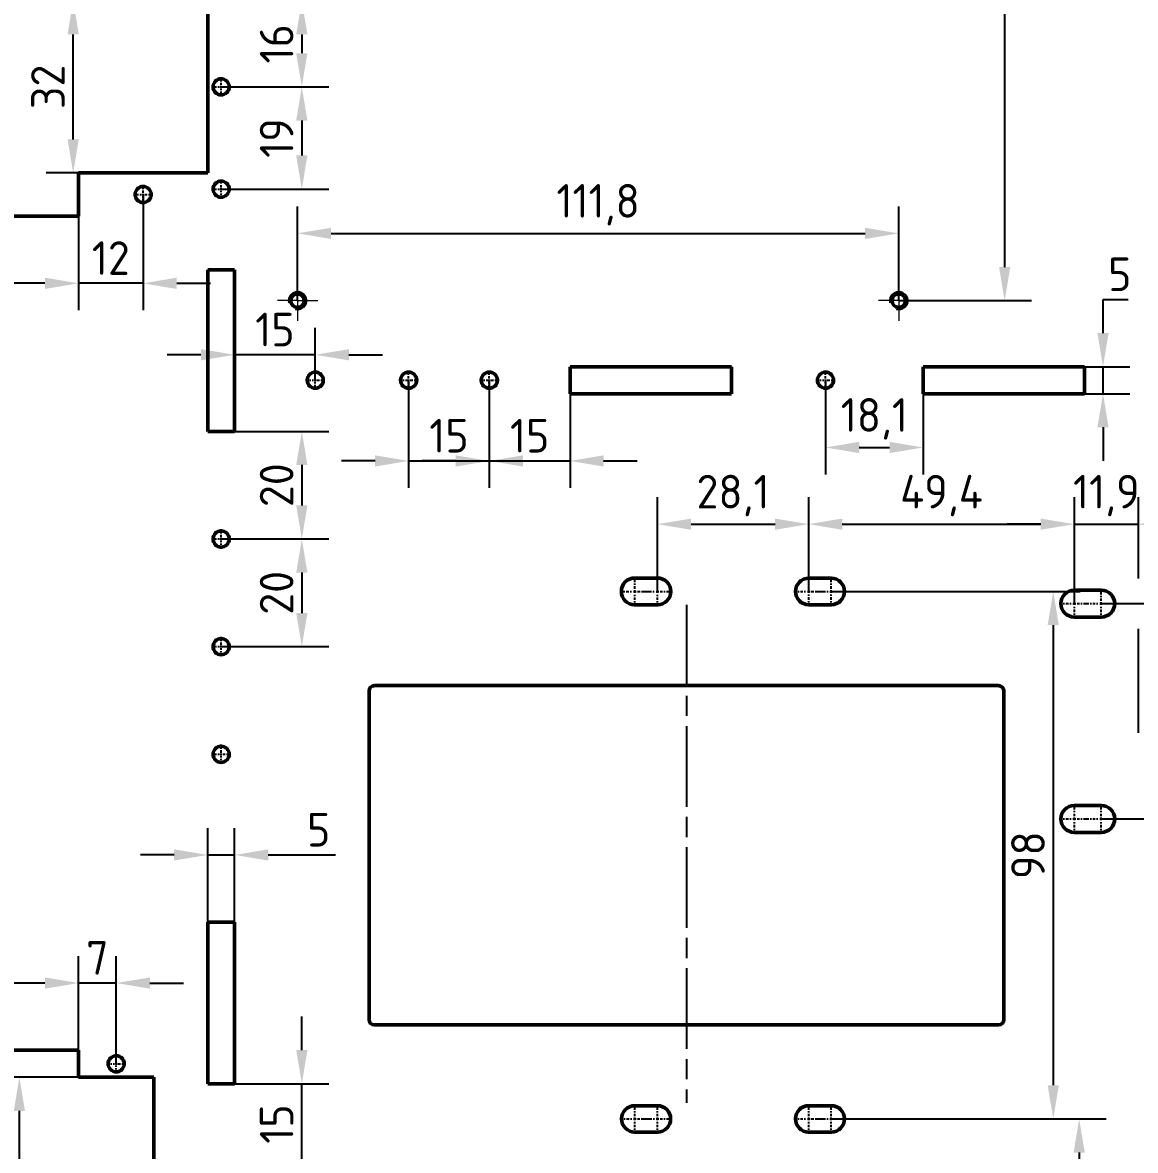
# Model space of a CAD drawing. Header units: millimetres. Extents: x -1615 to 4166, y 5 to 3174.
# Drawn here: x 2151.2 to 2234, y 108 to 191.8 of the extents above; entities that cross this region are included whole.
import ezdxf

# ---------------------------------------------------------------- set-up
doc = ezdxf.new("R2010")
doc.units = ezdxf.units.MM
doc.header["$LTSCALE"] = 0.25
doc.header["$PDSIZE"] = -1
doc.linetypes.add('ACAD_ISO08W100', pattern=[36, 24, -3, 6, -3])
doc.linetypes.add('CENTER2', pattern=[1.125, 0.75, -0.125, 0.125, -0.125])
doc.layers.get('0').update_dxf_attribs({"lineweight": 50})
doc.layers.add('duong tam', color=2, linetype='ACAD_ISO08W100', lineweight=25)
doc.layers.add('kich thuoc', color=1, linetype='Continuous', lineweight=25)
doc.styles.get("Standard").update_dxf_attribs({"font": ''})
doc.styles.get('Standard').set_extended_font_data('TCVN 7284')
doc.dimstyles.new('Ratio 2.5', dxfattribs={"dimtxt": 2.5, "dimasz": 2.5, "dimexe": 2, "dimexo": 0, "dimtad": 1, "dimtoh": 1, "dimdec": 1, "dimlfac": 2.5, "dimzin": 9, "dimtxsty": 'Standard', "dimcen": 2.5, "dimazin": 0, "dimtfac": 1, "dimtdec": 1, "dimtmove": 0, "dimatfit": 3, "dimfxl": 1, "dimtzin": 1, "dimarcsym": 0})

# ---------------------------------------------------------------- blocks, each defined once
blk = doc.blocks.new('SW_CENTERMARKSYMBOL_2')
at = {"color": 0, "linetype": 'Continuous', "lineweight": 0}
for p, q in [((0, 1), (0, 1.5)), ((0, 0), (0, 1)), ((-1, 0), (-1.5, 0)), ((0, 0), (-1, 0)), ((0, 0), (0, -1)), ((0, 0), (1, 0)), ((1, 0), (1.5, 0)), ((0, -1), (0, -1.5))]:
    blk.add_line(p, q, dxfattribs=at)
blk = doc.blocks.new('SW_CENTERMARKSYMBOL_3')
at = {"color": 0, "linetype": 'Continuous', "lineweight": 0}
for p, q in [((0, 1), (0, 1.5)), ((0, 0), (0, 1)), ((-1, 0), (-1.5, 0)), ((0, 0), (-1, 0)), ((0, 0), (0, -1)), ((0, 0), (1, 0)), ((1, 0), (1.5, 0)), ((0, -1), (0, -1.5))]:
    blk.add_line(p, q, dxfattribs=at)
blk = doc.blocks.new('*D471')
at = {"layer": 'Defpoints', "color": 0, "transparency": 16777216}
for p in [(2389.791, 275.709), (2132.991, 180.599), (2389.791, 180.599)]:
    blk.add_point(p, dxfattribs=at)
at = {"layer": 'kich thuoc', "color": 0, "lineweight": -2, "transparency": 16777216}
for p, q in [((2132.991, 180.599), (2132.991, 277.709)), ((2389.791, 180.599), (2389.791, 277.709)), ((2135.491, 275.709), (2387.291, 275.709))]:
    blk.add_line(p, q, dxfattribs=at)
at = {"layer": 'kich thuoc', "color": 0, "transparency": 16777216}
for points in [[(2135.491, 276.125), (2135.491, 275.292), (2132.991, 275.709)], [(2387.291, 276.125), (2387.291, 275.292), (2389.791, 275.709)]]:
    blk.add_solid(points, dxfattribs=at)
at = {"layer": 'kich thuoc', "color": 0, "transparency": 16777216, "insert": (2273.187, 277.584), "char_height": 2.5, "attachment_point": 5}
blk.add_mtext('642', dxfattribs=at)
blk = doc.blocks.new('*D472')
at = {"layer": 'Defpoints', "color": 0, "transparency": 16777216}
for p in [(2102.991, 246.199), (2166.991, 246.199), (2166.991, 81.306)]:
    blk.add_point(p, dxfattribs=at)
at = {"layer": 'kich thuoc', "color": 0, "lineweight": -2, "transparency": 16777216}
for p, q in [((2166.991, 246.199), (2100.991, 246.199)), ((2102.991, 83.806), (2102.991, 243.699)), ((2166.991, 81.306), (2100.991, 81.306))]:
    blk.add_line(p, q, dxfattribs=at)
at = {"layer": 'kich thuoc', "color": 0, "transparency": 16777216}
for points in [[(2102.574, 243.699), (2103.408, 243.699), (2102.991, 246.199)], [(2102.574, 83.806), (2103.408, 83.806), (2102.991, 81.306)]]:
    blk.add_solid(points, dxfattribs=at)
at = {"layer": 'kich thuoc', "color": 0, "transparency": 16777216, "insert": (2100.866, 163.752), "char_height": 2.5, "attachment_point": 5, "rotation": 90}
blk.add_mtext('412,2', dxfattribs=at)
blk = doc.blocks.new('*D476')
at = {"layer": 'Defpoints', "color": 0, "transparency": 16777216}
for p in [(2154.991, 193.399), (2164.991, 193.399), (2164.991, 180.599)]:
    blk.add_point(p, dxfattribs=at)
at = {"layer": 'kich thuoc', "color": 0, "lineweight": -2, "transparency": 16777216}
for p, q in [((2164.991, 193.399), (2152.991, 193.399)), ((2154.991, 183.099), (2154.991, 190.899)), ((2164.991, 180.599), (2152.991, 180.599))]:
    blk.add_line(p, q, dxfattribs=at)
at = {"layer": 'kich thuoc', "color": 0, "transparency": 16777216}
for points in [[(2154.574, 190.899), (2155.408, 190.899), (2154.991, 193.399)], [(2154.574, 183.099), (2155.408, 183.099), (2154.991, 180.599)]]:
    blk.add_solid(points, dxfattribs=at)
at = {"layer": 'kich thuoc', "color": 0, "transparency": 16777216, "insert": (2153.116, 186.999), "char_height": 2.5, "attachment_point": 5, "rotation": 90}
blk.add_mtext('32', dxfattribs=at)
blk = doc.blocks.new('*D480')
at = {"layer": 'Defpoints', "color": 0, "transparency": 16777216}
for p in [(2150.991, 113.399), (2155.391, 113.399), (2160.991, 92.919)]:
    blk.add_point(p, dxfattribs=at)
at = {"layer": 'kich thuoc', "color": 0, "lineweight": -2, "transparency": 16777216}
for p, q in [((2155.391, 113.399), (2148.991, 113.399)), ((2150.991, 95.419), (2150.991, 110.899)), ((2160.991, 92.919), (2148.991, 92.919))]:
    blk.add_line(p, q, dxfattribs=at)
at = {"layer": 'kich thuoc', "color": 0, "transparency": 16777216}
for points in [[(2150.574, 110.899), (2151.408, 110.899), (2150.991, 113.399)], [(2150.574, 95.419), (2151.408, 95.419), (2150.991, 92.919)]]:
    blk.add_solid(points, dxfattribs=at)
at = {"layer": 'kich thuoc', "color": 0, "transparency": 16777216, "insert": (2148.866, 103.159), "char_height": 2.5, "attachment_point": 5, "rotation": 90}
blk.add_mtext('51,2', dxfattribs=at)
blk = doc.blocks.new('*D692')
at = {"layer": 'Defpoints', "color": 0, "transparency": 16777216}
for p in [(2210.933, 165.199), (2218.191, 164.199), (2218.191, 160.201)]:
    blk.add_point(p, dxfattribs=at)
at = {"layer": 'kich thuoc', "color": 0, "lineweight": -2, "transparency": 16777216}
for p, q in [((2210.933, 165.199), (2210.933, 158.201)), ((2218.191, 164.199), (2218.191, 158.201)), ((2213.433, 160.201), (2215.691, 160.201))]:
    blk.add_line(p, q, dxfattribs=at)
at = {"layer": 'kich thuoc', "color": 0, "transparency": 16777216}
for points in [[(2213.433, 160.618), (2213.433, 159.784), (2210.933, 160.201)], [(2215.691, 160.618), (2215.691, 159.784), (2218.191, 160.201)]]:
    blk.add_solid(points, dxfattribs=at)
at = {"layer": 'kich thuoc', "color": 0, "transparency": 16777216, "insert": (2214.562, 162.326), "char_height": 2.5, "attachment_point": 5}
blk.add_mtext('18,1', dxfattribs=at)
blk = doc.blocks.new('*D693')
at = {"layer": 'Defpoints', "color": 0, "transparency": 16777216}
for p in [(2185.933, 165.199), (2191.933, 164.199), (2191.933, 159.199)]:
    blk.add_point(p, dxfattribs=at)
at = {"layer": 'kich thuoc', "color": 0, "lineweight": -2, "transparency": 16777216}
for p, q in [((2185.933, 165.199), (2185.933, 157.199)), ((2191.933, 164.199), (2191.933, 157.199)), ((2183.433, 159.199), (2180.933, 159.199)), ((2185.933, 159.199), (2191.933, 159.199)), ((2194.433, 159.199), (2196.933, 159.199))]:
    blk.add_line(p, q, dxfattribs=at)
at = {"layer": 'kich thuoc', "color": 0, "transparency": 16777216}
for points in [[(2183.433, 159.615), (2183.433, 158.782), (2185.933, 159.199)], [(2194.433, 159.615), (2194.433, 158.782), (2191.933, 159.199)]]:
    blk.add_solid(points, dxfattribs=at)
at = {"layer": 'kich thuoc', "color": 0, "transparency": 16777216, "insert": (2188.933, 161.074), "char_height": 2.5, "attachment_point": 5}
blk.add_mtext('15', dxfattribs=at)
blk = doc.blocks.new('*D694')
at = {"layer": 'Defpoints', "color": 0, "transparency": 16777216}
for p in [(2179.933, 165.199), (2185.933, 165.199), (2185.933, 159.199)]:
    blk.add_point(p, dxfattribs=at)
at = {"layer": 'kich thuoc', "color": 0, "lineweight": -2, "transparency": 16777216}
for p, q in [((2179.933, 165.199), (2179.933, 157.199)), ((2185.933, 165.199), (2185.933, 157.199)), ((2177.433, 159.199), (2174.933, 159.199)), ((2179.933, 159.199), (2185.933, 159.199)), ((2188.433, 159.199), (2190.933, 159.199))]:
    blk.add_line(p, q, dxfattribs=at)
at = {"layer": 'kich thuoc', "color": 0, "transparency": 16777216}
for points in [[(2177.433, 159.615), (2177.433, 158.782), (2179.933, 159.199)], [(2188.433, 159.615), (2188.433, 158.782), (2185.933, 159.199)]]:
    blk.add_solid(points, dxfattribs=at)
at = {"layer": 'kich thuoc', "color": 0, "transparency": 16777216, "insert": (2182.933, 161.074), "char_height": 2.5, "attachment_point": 5}
blk.add_mtext('15', dxfattribs=at)
blk = doc.blocks.new('*D695')
at = {"layer": 'Defpoints', "color": 0, "transparency": 16777216}
for p in [(2165.991, 186.999), (2165.991, 179.399), (2171.991, 179.399)]:
    blk.add_point(p, dxfattribs=at)
at = {"layer": 'kich thuoc', "color": 0, "lineweight": -2, "transparency": 16777216}
for p, q in [((2165.991, 186.999), (2173.991, 186.999)), ((2171.991, 184.499), (2171.991, 181.899)), ((2165.991, 179.399), (2173.991, 179.399))]:
    blk.add_line(p, q, dxfattribs=at)
at = {"layer": 'kich thuoc', "color": 0, "transparency": 16777216}
for points in [[(2171.574, 184.499), (2172.408, 184.499), (2171.991, 186.999)], [(2171.574, 181.899), (2172.408, 181.899), (2171.991, 179.399)]]:
    blk.add_solid(points, dxfattribs=at)
at = {"layer": 'kich thuoc', "color": 0, "transparency": 16777216, "insert": (2170.116, 183.199), "char_height": 2.5, "attachment_point": 5, "rotation": 90}
blk.add_mtext('19', dxfattribs=at)
blk = doc.blocks.new('*D696')
at = {"layer": 'Defpoints', "color": 0, "transparency": 16777216}
for p in [(2166.991, 161.399), (2165.991, 153.399), (2171.991, 153.399)]:
    blk.add_point(p, dxfattribs=at)
at = {"layer": 'kich thuoc', "color": 0, "lineweight": -2, "transparency": 16777216}
for p, q in [((2166.991, 161.399), (2173.991, 161.399)), ((2171.991, 158.899), (2171.991, 155.899)), ((2165.991, 153.399), (2173.991, 153.399))]:
    blk.add_line(p, q, dxfattribs=at)
at = {"layer": 'kich thuoc', "color": 0, "transparency": 16777216}
for points in [[(2171.574, 158.899), (2172.408, 158.899), (2171.991, 161.399)], [(2171.574, 155.899), (2172.408, 155.899), (2171.991, 153.399)]]:
    blk.add_solid(points, dxfattribs=at)
at = {"layer": 'kich thuoc', "color": 0, "transparency": 16777216, "insert": (2170.116, 157.399), "char_height": 2.5, "attachment_point": 5, "rotation": 90}
blk.add_mtext('20', dxfattribs=at)
blk = doc.blocks.new('*D697')
at = {"layer": 'Defpoints', "color": 0, "transparency": 16777216}
for p in [(2165.991, 153.399), (2165.991, 145.399), (2171.991, 145.399)]:
    blk.add_point(p, dxfattribs=at)
at = {"layer": 'kich thuoc', "color": 0, "lineweight": -2, "transparency": 16777216}
for p, q in [((2165.991, 153.399), (2173.991, 153.399)), ((2171.991, 150.899), (2171.991, 147.899)), ((2165.991, 145.399), (2173.991, 145.399))]:
    blk.add_line(p, q, dxfattribs=at)
at = {"layer": 'kich thuoc', "color": 0, "transparency": 16777216}
for points in [[(2171.574, 150.899), (2172.408, 150.899), (2171.991, 153.399)], [(2171.574, 147.899), (2172.408, 147.899), (2171.991, 145.399)]]:
    blk.add_solid(points, dxfattribs=at)
at = {"layer": 'kich thuoc', "color": 0, "transparency": 16777216, "insert": (2170.116, 149.399), "char_height": 2.5, "attachment_point": 5, "rotation": 90}
blk.add_mtext('20', dxfattribs=at)
blk = doc.blocks.new('*D698')
at = {"layer": 'Defpoints', "color": 0, "transparency": 16777216}
for p in [(2166.991, 112.919), (2171.991, 112.919), (2165.991, 106.919)]:
    blk.add_point(p, dxfattribs=at)
at = {"layer": 'kich thuoc', "color": 0, "lineweight": -2, "transparency": 16777216}
for p, q in [((2171.991, 115.419), (2171.991, 117.919)), ((2166.991, 112.919), (2173.991, 112.919)), ((2171.991, 106.919), (2171.991, 112.919)), ((2165.991, 106.919), (2173.991, 106.919)), ((2171.991, 104.419), (2171.991, 101.919))]:
    blk.add_line(p, q, dxfattribs=at)
at = {"layer": 'kich thuoc', "color": 0, "transparency": 16777216}
for points in [[(2171.574, 115.419), (2172.408, 115.419), (2171.991, 112.919)], [(2171.574, 104.419), (2172.408, 104.419), (2171.991, 106.919)]]:
    blk.add_solid(points, dxfattribs=at)
at = {"layer": 'kich thuoc', "color": 0, "transparency": 16777216, "insert": (2170.116, 109.919), "char_height": 2.5, "attachment_point": 5, "rotation": 90}
blk.add_mtext('15', dxfattribs=at)
blk = doc.blocks.new('*D700')
at = {"layer": 'Defpoints', "color": 0, "transparency": 16777216}
for p in [(2155.391, 120.399), (2155.391, 115.399), (2158.191, 114.399)]:
    blk.add_point(p, dxfattribs=at)
at = {"layer": 'kich thuoc', "color": 0, "lineweight": -2, "transparency": 16777216}
for p, q in [((2155.391, 115.399), (2155.391, 122.399)), ((2158.191, 114.399), (2158.191, 122.399)), ((2152.891, 120.399), (2150.391, 120.399)), ((2158.191, 120.399), (2155.391, 120.399)), ((2160.691, 120.399), (2163.191, 120.399))]:
    blk.add_line(p, q, dxfattribs=at)
at = {"layer": 'kich thuoc', "color": 0, "transparency": 16777216}
for points in [[(2152.891, 120.815), (2152.891, 119.982), (2155.391, 120.399)], [(2160.691, 120.815), (2160.691, 119.982), (2158.191, 120.399)]]:
    blk.add_solid(points, dxfattribs=at)
at = {"layer": 'kich thuoc', "color": 0, "transparency": 16777216, "insert": (2156.791, 122.274), "char_height": 2.5, "attachment_point": 5}
blk.add_mtext('7', dxfattribs=at)
blk = doc.blocks.new('*D702')
at = {"layer": 'Defpoints', "color": 0, "transparency": 16777216}
for p in [(2166.991, 193.399), (2165.991, 186.999), (2171.991, 186.999)]:
    blk.add_point(p, dxfattribs=at)
at = {"layer": 'kich thuoc', "color": 0, "lineweight": -2, "transparency": 16777216}
for p, q in [((2166.991, 193.399), (2173.991, 193.399)), ((2171.991, 190.899), (2171.991, 189.499)), ((2165.991, 186.999), (2173.991, 186.999))]:
    blk.add_line(p, q, dxfattribs=at)
at = {"layer": 'kich thuoc', "color": 0, "transparency": 16777216}
for points in [[(2171.574, 190.899), (2172.408, 190.899), (2171.991, 193.399)], [(2171.574, 189.499), (2172.408, 189.499), (2171.991, 186.999)]]:
    blk.add_solid(points, dxfattribs=at)
at = {"layer": 'kich thuoc', "color": 0, "transparency": 16777216, "insert": (2170.116, 190.199), "char_height": 2.5, "attachment_point": 5, "rotation": 90}
blk.add_mtext('16', dxfattribs=at)
blk = doc.blocks.new('*D704')
at = {"layer": 'Defpoints', "color": 0, "transparency": 16777216}
for p in [(2160.191, 178.999), (2155.391, 177.399), (2155.391, 172.399)]:
    blk.add_point(p, dxfattribs=at)
at = {"layer": 'kich thuoc', "color": 0, "lineweight": -2, "transparency": 16777216}
for p, q in [((2160.191, 178.999), (2160.191, 170.399)), ((2155.391, 177.399), (2155.391, 170.399)), ((2152.891, 172.399), (2150.391, 172.399)), ((2160.191, 172.399), (2155.391, 172.399)), ((2162.691, 172.399), (2165.191, 172.399))]:
    blk.add_line(p, q, dxfattribs=at)
at = {"layer": 'kich thuoc', "color": 0, "transparency": 16777216}
for points in [[(2152.891, 172.815), (2152.891, 171.982), (2155.391, 172.399)], [(2162.691, 172.815), (2162.691, 171.982), (2160.191, 172.399)]]:
    blk.add_solid(points, dxfattribs=at)
at = {"layer": 'kich thuoc', "color": 0, "transparency": 16777216, "insert": (2157.791, 174.274), "char_height": 2.5, "attachment_point": 5}
blk.add_mtext('12', dxfattribs=at)
blk = doc.blocks.new('*D705')
at = {"layer": 'Defpoints', "color": 0, "transparency": 16777216}
for p in [(2216.375, 176.111), (2171.671, 171.111), (2216.375, 171.111)]:
    blk.add_point(p, dxfattribs=at)
at = {"layer": 'kich thuoc', "color": 0, "lineweight": -2, "transparency": 16777216}
for p, q in [((2171.671, 171.111), (2171.671, 178.111)), ((2216.375, 171.111), (2216.375, 178.111)), ((2174.171, 176.111), (2213.875, 176.111))]:
    blk.add_line(p, q, dxfattribs=at)
at = {"layer": 'kich thuoc', "color": 0, "transparency": 16777216}
for points in [[(2174.171, 176.527), (2174.171, 175.694), (2171.671, 176.111)], [(2213.875, 176.527), (2213.875, 175.694), (2216.375, 176.111)]]:
    blk.add_solid(points, dxfattribs=at)
at = {"layer": 'kich thuoc', "color": 0, "transparency": 16777216, "insert": (2194.023, 178.236), "char_height": 2.5, "attachment_point": 5}
blk.add_mtext('111,8', dxfattribs=at)
blk = doc.blocks.new('*D706')
at = {"layer": 'Defpoints', "color": 0, "transparency": 16777216}
for p in [(2209.679, 154.5), (2198.431, 149.5), (2209.679, 149.5)]:
    blk.add_point(p, dxfattribs=at)
at = {"layer": 'kich thuoc', "color": 0, "lineweight": -2, "transparency": 16777216}
for p, q in [((2198.431, 149.5), (2198.431, 156.5)), ((2209.679, 149.5), (2209.679, 156.5)), ((2200.931, 154.5), (2207.179, 154.5))]:
    blk.add_line(p, q, dxfattribs=at)
at = {"layer": 'kich thuoc', "color": 0, "transparency": 16777216}
for points in [[(2200.931, 154.916), (2200.931, 154.083), (2198.431, 154.5)], [(2207.179, 154.916), (2207.179, 154.083), (2209.679, 154.5)]]:
    blk.add_solid(points, dxfattribs=at)
at = {"layer": 'kich thuoc', "color": 0, "transparency": 16777216, "insert": (2204.055, 156.625), "char_height": 2.5, "attachment_point": 5}
blk.add_mtext('28,1', dxfattribs=at)
blk = doc.blocks.new('*D707')
at = {"layer": 'Defpoints', "color": 0, "transparency": 16777216}
for p in [(2211.359, 149.5), (2211.359, 110.3), (2227.863, 110.3)]:
    blk.add_point(p, dxfattribs=at)
at = {"layer": 'kich thuoc', "color": 0, "lineweight": -2, "transparency": 16777216}
for p, q in [((2211.359, 149.5), (2229.863, 149.5)), ((2227.863, 147), (2227.863, 112.8)), ((2211.359, 110.3), (2229.863, 110.3))]:
    blk.add_line(p, q, dxfattribs=at)
at = {"layer": 'kich thuoc', "color": 0, "transparency": 16777216}
for points in [[(2227.446, 147), (2228.279, 147), (2227.863, 149.5)], [(2227.446, 112.8), (2228.279, 112.8), (2227.863, 110.3)]]:
    blk.add_solid(points, dxfattribs=at)
at = {"layer": 'kich thuoc', "color": 0, "transparency": 16777216, "insert": (2225.988, 129.9), "char_height": 2.5, "attachment_point": 5, "rotation": 90}
blk.add_mtext('98', dxfattribs=at)
blk = doc.blocks.new('*D715')
at = {"layer": 'Defpoints', "color": 0, "transparency": 16777216}
for p in [(2230.191, 166.199), (2230.191, 164.199), (2231.562, 164.199)]:
    blk.add_point(p, dxfattribs=at)
at = {"layer": 'kich thuoc', "color": 0, "lineweight": -2, "transparency": 16777216}
for p, q in [((2231.562, 168.699), (2231.562, 171.199)), ((2231.562, 171.199), (2233.437, 171.199)), ((2230.191, 166.199), (2233.562, 166.199)), ((2231.562, 164.199), (2231.562, 166.199)), ((2230.191, 164.199), (2233.562, 164.199)), ((2231.562, 161.699), (2231.562, 159.199))]:
    blk.add_line(p, q, dxfattribs=at)
at = {"layer": 'kich thuoc', "color": 0, "transparency": 16777216}
for points in [[(2231.146, 168.699), (2231.979, 168.699), (2231.562, 166.199)], [(2231.146, 161.699), (2231.979, 161.699), (2231.562, 164.199)]]:
    blk.add_solid(points, dxfattribs=at)
at = {"layer": 'kich thuoc', "color": 0, "transparency": 16777216, "insert": (2232.812, 173.074), "char_height": 2.5, "attachment_point": 5}
blk.add_mtext('5', dxfattribs=at)
blk = doc.blocks.new('*D716')
at = {"layer": 'Defpoints', "color": 0, "transparency": 16777216}
for p in [(2166.991, 129.919), (2164.991, 124.919), (2166.991, 124.919)]:
    blk.add_point(p, dxfattribs=at)
at = {"layer": 'kich thuoc', "color": 0, "lineweight": -2, "transparency": 16777216}
for p, q in [((2164.991, 124.919), (2164.991, 131.919)), ((2166.991, 124.919), (2166.991, 131.919)), ((2162.491, 129.919), (2159.991, 129.919)), ((2164.991, 129.919), (2166.991, 129.919)), ((2169.491, 129.919), (2174.491, 129.919))]:
    blk.add_line(p, q, dxfattribs=at)
at = {"layer": 'kich thuoc', "color": 0, "transparency": 16777216}
for points in [[(2162.491, 130.335), (2162.491, 129.502), (2164.991, 129.919)], [(2169.491, 130.335), (2169.491, 129.502), (2166.991, 129.919)]]:
    blk.add_solid(points, dxfattribs=at)
at = {"layer": 'kich thuoc', "color": 0, "transparency": 16777216, "insert": (2173.241, 131.794), "char_height": 2.5, "attachment_point": 5}
blk.add_mtext('5', dxfattribs=at)
blk = doc.blocks.new('*D787')
at = {"layer": 'Defpoints', "color": 0, "transparency": 16777216}
for p in [(2166.991, 167.089), (2166.991, 165.199), (2172.991, 165.199)]:
    blk.add_point(p, dxfattribs=at)
at = {"layer": 'kich thuoc', "color": 0, "lineweight": -2, "transparency": 16777216}
for p, q in [((2166.991, 165.199), (2166.991, 169.089)), ((2172.991, 165.199), (2172.991, 169.089)), ((2164.491, 167.089), (2161.991, 167.089)), ((2172.991, 167.089), (2166.991, 167.089)), ((2175.491, 167.089), (2177.991, 167.089))]:
    blk.add_line(p, q, dxfattribs=at)
at = {"layer": 'kich thuoc', "color": 0, "transparency": 16777216}
for points in [[(2164.491, 167.506), (2164.491, 166.672), (2166.991, 167.089)], [(2175.491, 167.506), (2175.491, 166.672), (2172.991, 167.089)]]:
    blk.add_solid(points, dxfattribs=at)
at = {"layer": 'kich thuoc', "color": 0, "transparency": 16777216, "insert": (2169.991, 168.964), "char_height": 2.5, "attachment_point": 5}
blk.add_mtext('15', dxfattribs=at)
blk = doc.blocks.new('*D947')
at = {"layer": 'Defpoints', "color": 0, "transparency": 16777216}
for p in [(2216.375, 238.167), (2216.375, 171.111), (2224.25, 171.111)]:
    blk.add_point(p, dxfattribs=at)
at = {"layer": 'kich thuoc', "color": 0, "lineweight": -2, "transparency": 16777216}
for p, q in [((2216.375, 238.167), (2226.25, 238.167)), ((2224.25, 235.667), (2224.25, 173.611)), ((2216.375, 171.111), (2226.25, 171.111))]:
    blk.add_line(p, q, dxfattribs=at)
at = {"layer": 'kich thuoc', "color": 0, "transparency": 16777216}
for points in [[(2223.833, 235.667), (2224.666, 235.667), (2224.25, 238.167)], [(2223.833, 173.611), (2224.666, 173.611), (2224.25, 171.111)]]:
    blk.add_solid(points, dxfattribs=at)
at = {"layer": 'kich thuoc', "color": 0, "transparency": 16777216, "insert": (2222.125, 204.639), "char_height": 2.5, "attachment_point": 5, "rotation": 90}
blk.add_mtext('167,6', dxfattribs=at)
blk = doc.blocks.new('*U958')
at = {"layer": 'duong tam', "color": 0, "linetype": 'CENTER2', "transparency": 16777216}
for p, q in [((-0.72, 0), (-0.12, 0)), ((0, 0.12), (0, 0.72)), ((0.12, 0), (0.72, 0)), ((0, -0.72), (0, -0.12))]:
    blk.add_line(p, q, dxfattribs=at)
at = {"layer": 'duong tam', "color": 0, "linetype": 'Continuous', "transparency": 16777216}
for p, q in [((-0.06, 0), (0.06, 0)), ((0, -0.06), (0, 0.06))]:
    blk.add_line(p, q, dxfattribs=at)
blk = doc.blocks.new('*U959')
at = {"layer": 'duong tam', "color": 0, "linetype": 'CENTER2', "transparency": 16777216}
for p, q in [((-0.72, 0), (-0.12, 0)), ((0, 0.12), (0, 0.72)), ((0.12, 0), (0.72, 0)), ((0, -0.72), (0, -0.12))]:
    blk.add_line(p, q, dxfattribs=at)
at = {"layer": 'duong tam', "color": 0, "linetype": 'Continuous', "transparency": 16777216}
for p, q in [((-0.06, 0), (0.06, 0)), ((0, -0.06), (0, 0.06))]:
    blk.add_line(p, q, dxfattribs=at)
blk = doc.blocks.new('*U960')
at = {"layer": 'duong tam', "color": 0, "linetype": 'CENTER2', "transparency": 16777216}
for p, q in [((-0.72, 0), (-0.12, 0)), ((0, 0.12), (0, 0.72)), ((0.12, 0), (0.72, 0)), ((0, -0.72), (0, -0.12))]:
    blk.add_line(p, q, dxfattribs=at)
at = {"layer": 'duong tam', "color": 0, "linetype": 'Continuous', "transparency": 16777216}
for p, q in [((-0.06, 0), (0.06, 0)), ((0, -0.06), (0, 0.06))]:
    blk.add_line(p, q, dxfattribs=at)
blk = doc.blocks.new('*U967')
at = {"layer": 'duong tam', "color": 0, "linetype": 'CENTER2', "transparency": 16777216}
for p, q in [((0, 0.12), (0, 0.72)), ((-0.72, 0), (-0.12, 0)), ((0, -0.72), (0, -0.12)), ((0.12, 0), (0.72, 0))]:
    blk.add_line(p, q, dxfattribs=at)
at = {"layer": 'duong tam', "color": 0, "linetype": 'Continuous', "transparency": 16777216}
for p, q in [((0, -0.06), (0, 0.06)), ((-0.06, 0), (0.06, 0))]:
    blk.add_line(p, q, dxfattribs=at)
blk = doc.blocks.new('*U970')
at = {"layer": 'duong tam', "color": 0, "linetype": 'CENTER2', "transparency": 16777216}
for p, q in [((-0.72, 0), (-0.12, 0)), ((0, 0.12), (0, 0.72)), ((0.12, 0), (0.72, 0)), ((0, -0.72), (0, -0.12))]:
    blk.add_line(p, q, dxfattribs=at)
at = {"layer": 'duong tam', "color": 0, "linetype": 'Continuous', "transparency": 16777216}
for p, q in [((-0.06, 0), (0.06, 0)), ((0, -0.06), (0, 0.06))]:
    blk.add_line(p, q, dxfattribs=at)
blk = doc.blocks.new('*U971')
at = {"layer": 'duong tam', "color": 0, "linetype": 'CENTER2', "transparency": 16777216}
for p, q in [((-0.72, 0), (-0.12, 0)), ((0, 0.12), (0, 0.72)), ((0.12, 0), (0.72, 0)), ((0, -0.72), (0, -0.12))]:
    blk.add_line(p, q, dxfattribs=at)
at = {"layer": 'duong tam', "color": 0, "linetype": 'Continuous', "transparency": 16777216}
for p, q in [((-0.06, 0), (0.06, 0)), ((0, -0.06), (0, 0.06))]:
    blk.add_line(p, q, dxfattribs=at)
blk = doc.blocks.new('*U972')
at = {"layer": 'duong tam', "color": 0, "linetype": 'CENTER2', "transparency": 16777216}
for p, q in [((-0.72, 0), (-0.12, 0)), ((0, 0.12), (0, 0.72)), ((0.12, 0), (0.72, 0)), ((0, -0.72), (0, -0.12))]:
    blk.add_line(p, q, dxfattribs=at)
at = {"layer": 'duong tam', "color": 0, "linetype": 'Continuous', "transparency": 16777216}
for p, q in [((-0.06, 0), (0.06, 0)), ((0, -0.06), (0, 0.06))]:
    blk.add_line(p, q, dxfattribs=at)
blk = doc.blocks.new('*U973')
at = {"layer": 'duong tam', "color": 0, "linetype": 'CENTER2', "transparency": 16777216}
for p, q in [((-0.72, 0), (-0.12, 0)), ((0, 0.12), (0, 0.72)), ((0.12, 0), (0.72, 0)), ((0, -0.72), (0, -0.12))]:
    blk.add_line(p, q, dxfattribs=at)
at = {"layer": 'duong tam', "color": 0, "linetype": 'Continuous', "transparency": 16777216}
for p, q in [((-0.06, 0), (0.06, 0)), ((0, -0.06), (0, 0.06))]:
    blk.add_line(p, q, dxfattribs=at)
blk = doc.blocks.new('*U974')
at = {"layer": 'duong tam', "color": 0, "linetype": 'CENTER2', "transparency": 16777216}
for p, q in [((-0.72, 0), (-0.12, 0)), ((0, 0.12), (0, 0.72)), ((0.12, 0), (0.72, 0)), ((0, -0.72), (0, -0.12))]:
    blk.add_line(p, q, dxfattribs=at)
at = {"layer": 'duong tam', "color": 0, "linetype": 'Continuous', "transparency": 16777216}
for p, q in [((-0.06, 0), (0.06, 0)), ((0, -0.06), (0, 0.06))]:
    blk.add_line(p, q, dxfattribs=at)
blk = doc.blocks.new('*U975')
at = {"layer": 'duong tam', "color": 0, "linetype": 'CENTER2', "transparency": 16777216}
for p, q in [((-0.72, 0), (-0.12, 0)), ((0, 0.12), (0, 0.72)), ((0.12, 0), (0.72, 0)), ((0, -0.72), (0, -0.12))]:
    blk.add_line(p, q, dxfattribs=at)
at = {"layer": 'duong tam', "color": 0, "linetype": 'Continuous', "transparency": 16777216}
for p, q in [((-0.06, 0), (0.06, 0)), ((0, -0.06), (0, 0.06))]:
    blk.add_line(p, q, dxfattribs=at)
blk = doc.blocks.new('*U976')
at = {"layer": 'duong tam', "color": 0, "linetype": 'CENTER2', "transparency": 16777216}
for p, q in [((0, 0.2), (0, 1.12)), ((-1.12, 0), (-0.2, 0)), ((0.2, 0), (1.12, 0)), ((0, -1.12), (0, -0.2))]:
    blk.add_line(p, q, dxfattribs=at)
at = {"layer": 'duong tam', "color": 0, "linetype": 'Continuous', "transparency": 16777216}
for p, q in [((-0.1, 0), (0.1, 0)), ((0, -0.1), (0, 0.1))]:
    blk.add_line(p, q, dxfattribs=at)
blk = doc.blocks.new('*U977')
at = {"layer": 'duong tam', "color": 0, "linetype": 'CENTER2', "transparency": 16777216}
for p, q in [((0, 0.2), (0, 1.12)), ((-1.12, 0), (-0.2, 0)), ((0.2, 0), (1.12, 0)), ((0, -1.12), (0, -0.2))]:
    blk.add_line(p, q, dxfattribs=at)
at = {"layer": 'duong tam', "color": 0, "linetype": 'Continuous', "transparency": 16777216}
for p, q in [((-0.1, 0), (0.1, 0)), ((0, -0.1), (0, 0.1))]:
    blk.add_line(p, q, dxfattribs=at)
blk = doc.blocks.new('*U978')
at = {"layer": 'duong tam', "color": 0, "linetype": 'CENTER2', "transparency": 16777216}
for p, q in [((0, 0.196), (0, 1.102)), ((-1.102, 0), (-0.196, 0)), ((0.196, 0), (1.102, 0)), ((0, -1.102), (0, -0.196))]:
    blk.add_line(p, q, dxfattribs=at)
at = {"layer": 'duong tam', "color": 0, "linetype": 'Continuous', "transparency": 16777216}
for p, q in [((-0.098, 0), (0.098, 0)), ((0, -0.098), (0, 0.098))]:
    blk.add_line(p, q, dxfattribs=at)
blk = doc.blocks.new('*U979')
at = {"layer": 'duong tam', "color": 0, "linetype": 'CENTER2', "transparency": 16777216}
for p, q in [((0, 0.196), (0, 1.102)), ((-1.102, 0), (-0.196, 0)), ((0.196, 0), (1.102, 0)), ((0, -1.102), (0, -0.196))]:
    blk.add_line(p, q, dxfattribs=at)
at = {"layer": 'duong tam', "color": 0, "linetype": 'Continuous', "transparency": 16777216}
for p, q in [((-0.098, 0), (0.098, 0)), ((0, -0.098), (0, 0.098))]:
    blk.add_line(p, q, dxfattribs=at)
blk = doc.blocks.new('*U980')
at = {"layer": 'duong tam', "color": 0, "linetype": 'CENTER2', "transparency": 16777216}
for p, q in [((-0.72, 0), (-0.12, 0)), ((0, 0.12), (0, 0.72)), ((0.12, 0), (0.72, 0)), ((0, -0.72), (0, -0.12))]:
    blk.add_line(p, q, dxfattribs=at)
at = {"layer": 'duong tam', "color": 0, "linetype": 'Continuous', "transparency": 16777216}
for p, q in [((-0.06, 0), (0.06, 0)), ((0, -0.06), (0, 0.06))]:
    blk.add_line(p, q, dxfattribs=at)
blk = doc.blocks.new('*U981')
at = {"layer": 'duong tam', "color": 0, "linetype": 'CENTER2', "transparency": 16777216}
for p, q in [((0, 0.196), (0, 1.102)), ((-1.102, 0), (-0.196, 0)), ((0.196, 0), (1.102, 0)), ((0, -1.102), (0, -0.196))]:
    blk.add_line(p, q, dxfattribs=at)
at = {"layer": 'duong tam', "color": 0, "linetype": 'Continuous', "transparency": 16777216}
for p, q in [((-0.098, 0), (0.098, 0)), ((0, -0.098), (0, 0.098))]:
    blk.add_line(p, q, dxfattribs=at)
blk = doc.blocks.new('*U982')
at = {"layer": 'duong tam', "color": 0, "linetype": 'CENTER2', "transparency": 16777216}
for p, q in [((0, 0.196), (0, 1.102)), ((-1.102, 0), (-0.196, 0)), ((0.196, 0), (1.102, 0)), ((0, -1.102), (0, -0.196))]:
    blk.add_line(p, q, dxfattribs=at)
at = {"layer": 'duong tam', "color": 0, "linetype": 'Continuous', "transparency": 16777216}
for p, q in [((-0.098, 0), (0.098, 0)), ((0, -0.098), (0, 0.098))]:
    blk.add_line(p, q, dxfattribs=at)
blk = doc.blocks.new('*U983')
at = {"layer": 'duong tam', "color": 0, "linetype": 'CENTER2', "transparency": 16777216}
for p, q in [((0, 0.196), (0, 1.102)), ((-1.102, 0), (-0.196, 0)), ((0.196, 0), (1.102, 0)), ((0, -1.102), (0, -0.196))]:
    blk.add_line(p, q, dxfattribs=at)
at = {"layer": 'duong tam', "color": 0, "linetype": 'Continuous', "transparency": 16777216}
for p, q in [((-0.098, 0), (0.098, 0)), ((0, -0.098), (0, 0.098))]:
    blk.add_line(p, q, dxfattribs=at)
blk = doc.blocks.new('*U984')
at = {"layer": 'duong tam', "color": 0, "linetype": 'CENTER2', "transparency": 16777216}
for p, q in [((0, 0.196), (0, 1.102)), ((-1.102, 0), (-0.196, 0)), ((0.196, 0), (1.102, 0)), ((0, -1.102), (0, -0.196))]:
    blk.add_line(p, q, dxfattribs=at)
at = {"layer": 'duong tam', "color": 0, "linetype": 'Continuous', "transparency": 16777216}
for p, q in [((-0.098, 0), (0.098, 0)), ((0, -0.098), (0, 0.098))]:
    blk.add_line(p, q, dxfattribs=at)
blk = doc.blocks.new('*U985')
at = {"layer": 'duong tam', "color": 0, "linetype": 'CENTER2', "transparency": 16777216}
for p, q in [((0, 0.2), (0, 1.12)), ((-1.12, 0), (-0.2, 0)), ((0.2, 0), (1.12, 0)), ((0, -1.12), (0, -0.2))]:
    blk.add_line(p, q, dxfattribs=at)
at = {"layer": 'duong tam', "color": 0, "linetype": 'Continuous', "transparency": 16777216}
for p, q in [((-0.1, 0), (0.1, 0)), ((0, -0.1), (0, 0.1))]:
    blk.add_line(p, q, dxfattribs=at)
blk = doc.blocks.new('*U986')
at = {"layer": 'duong tam', "color": 0, "linetype": 'CENTER2', "transparency": 16777216}
for p, q in [((0, 0.2), (0, 1.12)), ((-1.12, 0), (-0.2, 0)), ((0.2, 0), (1.12, 0)), ((0, -1.12), (0, -0.2))]:
    blk.add_line(p, q, dxfattribs=at)
at = {"layer": 'duong tam', "color": 0, "linetype": 'Continuous', "transparency": 16777216}
for p, q in [((-0.1, 0), (0.1, 0)), ((0, -0.1), (0, 0.1))]:
    blk.add_line(p, q, dxfattribs=at)
blk = doc.blocks.new('*U1000')
at = {"layer": 'duong tam', "color": 0, "linetype": 'CENTER2', "transparency": 16777216}
for p, q in [((0, 0.2), (0, 1.12)), ((-1.12, 0), (-0.2, 0)), ((0.2, 0), (1.12, 0)), ((0, -1.12), (0, -0.2))]:
    blk.add_line(p, q, dxfattribs=at)
at = {"layer": 'duong tam', "color": 0, "linetype": 'Continuous', "transparency": 16777216}
for p, q in [((-0.1, 0), (0.1, 0)), ((0, -0.1), (0, 0.1))]:
    blk.add_line(p, q, dxfattribs=at)
blk = doc.blocks.new('*U1001')
at = {"layer": 'duong tam', "color": 0, "linetype": 'CENTER2', "transparency": 16777216}
for p, q in [((0, 0.2), (0, 1.12)), ((-1.12, 0), (-0.2, 0)), ((0.2, 0), (1.12, 0)), ((0, -1.12), (0, -0.2))]:
    blk.add_line(p, q, dxfattribs=at)
at = {"layer": 'duong tam', "color": 0, "linetype": 'Continuous', "transparency": 16777216}
for p, q in [((-0.1, 0), (0.1, 0)), ((0, -0.1), (0, 0.1))]:
    blk.add_line(p, q, dxfattribs=at)
blk = doc.blocks.new('*D1059')
at = {"layer": 'Defpoints', "color": 0, "transparency": 16777216}
for p in [(2211.359, 110.3), (2221.391, 83.319), (2229.791, 83.319)]:
    blk.add_point(p, dxfattribs=at)
at = {"layer": 'kich thuoc', "color": 0, "lineweight": -2, "transparency": 16777216}
for p, q in [((2211.359, 110.3), (2231.791, 110.3)), ((2229.791, 107.8), (2229.791, 85.819)), ((2221.391, 83.319), (2231.791, 83.319))]:
    blk.add_line(p, q, dxfattribs=at)
at = {"layer": 'kich thuoc', "color": 0, "transparency": 16777216}
for points in [[(2229.374, 107.8), (2230.208, 107.8), (2229.791, 110.3)], [(2229.374, 85.819), (2230.208, 85.819), (2229.791, 83.319)]]:
    blk.add_solid(points, dxfattribs=at)
at = {"layer": 'kich thuoc', "color": 0, "transparency": 16777216, "insert": (2227.666, 96.809), "char_height": 2.5, "attachment_point": 5, "rotation": 90}
blk.add_mtext('67,5', dxfattribs=at)
blk = doc.blocks.new('*D1062')
at = {"layer": 'Defpoints', "color": 0, "transparency": 16777216}
for p in [(2231.431, 148.599), (2243.141, 148.599), (2231.431, 132.599)]:
    blk.add_point(p, dxfattribs=at)
at = {"layer": 'kich thuoc', "color": 0, "lineweight": -2, "transparency": 16777216}
for p, q in [((2231.431, 148.599), (2245.141, 148.599)), ((2243.141, 135.099), (2243.141, 146.099)), ((2231.431, 132.599), (2245.141, 132.599))]:
    blk.add_line(p, q, dxfattribs=at)
at = {"layer": 'kich thuoc', "color": 0, "transparency": 16777216}
for points in [[(2242.724, 146.099), (2243.558, 146.099), (2243.141, 148.599)], [(2242.724, 135.099), (2243.558, 135.099), (2243.141, 132.599)]]:
    blk.add_solid(points, dxfattribs=at)
at = {"layer": 'kich thuoc', "color": 0, "transparency": 16777216, "insert": (2241.266, 140.599), "char_height": 2.5, "attachment_point": 5, "rotation": 90}
blk.add_mtext('40', dxfattribs=at)
blk = doc.blocks.new('*D1063')
at = {"layer": 'Defpoints', "color": 0, "transparency": 16777216}
for p in [(2229.431, 154.5), (2209.679, 149.5), (2229.431, 148.599)]:
    blk.add_point(p, dxfattribs=at)
at = {"layer": 'kich thuoc', "color": 0, "lineweight": -2, "transparency": 16777216}
for p, q in [((2209.679, 149.5), (2209.679, 156.5)), ((2229.431, 148.599), (2229.431, 156.5)), ((2212.179, 154.5), (2226.931, 154.5))]:
    blk.add_line(p, q, dxfattribs=at)
at = {"layer": 'kich thuoc', "color": 0, "transparency": 16777216}
for points in [[(2212.179, 154.916), (2212.179, 154.083), (2209.679, 154.5)], [(2226.931, 154.916), (2226.931, 154.083), (2229.431, 154.5)]]:
    blk.add_solid(points, dxfattribs=at)
at = {"layer": 'kich thuoc', "color": 0, "transparency": 16777216, "insert": (2219.555, 156.625), "char_height": 2.5, "attachment_point": 5}
blk.add_mtext('49,4', dxfattribs=at)
blk = doc.blocks.new('*D1064')
at = {"layer": 'Defpoints', "color": 0, "transparency": 16777216}
for p in [(2229.431, 154.291), (2234.191, 154.5), (2234.191, 138.999)]:
    blk.add_point(p, dxfattribs=at)
at = {"layer": 'kich thuoc', "color": 0, "lineweight": -2, "transparency": 16777216}
for p, q in [((2229.431, 154.291), (2229.431, 156.5)), ((2234.191, 150.474), (2234.191, 156.5)), ((2226.931, 154.5), (2224.431, 154.5)), ((2229.431, 154.5), (2234.191, 154.5)), ((2236.691, 154.5), (2239.191, 154.5)), ((2234.191, 138.999), (2234.191, 146.724))]:
    blk.add_line(p, q, dxfattribs=at)
at = {"layer": 'kich thuoc', "color": 0, "transparency": 16777216}
for points in [[(2226.931, 154.916), (2226.931, 154.083), (2229.431, 154.5)], [(2236.691, 154.916), (2236.691, 154.083), (2234.191, 154.5)]]:
    blk.add_solid(points, dxfattribs=at)
at = {"layer": 'kich thuoc', "color": 0, "transparency": 16777216, "insert": (2231.811, 156.625), "char_height": 2.5, "attachment_point": 5}
blk.add_mtext('11,9', dxfattribs=at)

msp = doc.modelspace()

# ---------------------------------------------------------------- linework, layer by layer
for p, q in [((2164.991, 193.399), (2164.991, 180.599)), ((2155.391, 177.399), (2155.391, 180.599)), ((2155.391, 180.599), (2164.991, 180.599)), ((2155.391, 177.399), (2145.791, 177.399)), ((2166.991, 173.399), (2164.991, 173.399)), ((2164.991, 173.399), (2164.991, 161.399)), ((2166.991, 161.399), (2166.991, 173.399)), ((2203.933, 166.199), (2191.933, 166.199)), ((2191.933, 166.199), (2191.933, 164.199)), ((2203.933, 164.199), (2203.933, 166.199)), ((2230.191, 166.199), (2218.191, 166.199)), ((2218.191, 166.199), (2218.191, 164.199)), ((2230.191, 164.199), (2230.191, 166.199)), ((2191.933, 164.199), (2203.933, 164.199)), ((2218.191, 164.199), (2230.191, 164.199)), ((2164.991, 161.399), (2166.991, 161.399)), ((2198.431, 150.5), (2196.751, 150.5)), ((2211.359, 150.482), (2209.679, 150.482)), ((2231.431, 149.599), (2229.431, 149.599)), ((2196.751, 148.5), (2198.431, 148.5)), ((2209.679, 148.517), (2211.359, 148.517)), ((2229.431, 147.599), (2231.431, 147.599)), ((2223.791, 142.5), (2177.391, 142.5)), ((2176.991, 142.1), (2176.991, 117.682)), ((2224.191, 117.682), (2224.191, 142.1)), ((2231.431, 133.599), (2229.431, 133.599)), ((2229.431, 131.599), (2231.431, 131.599)), ((2166.991, 124.919), (2164.991, 124.919)), ((2164.991, 124.919), (2164.991, 112.919)), ((2166.991, 112.919), (2166.991, 124.919)), ((2177.391, 117.282), (2223.791, 117.282)), ((2155.391, 115.399), (2145.791, 115.399)), ((2155.391, 113.399), (2155.391, 115.399)), ((2160.991, 113.399), (2155.391, 113.399)), ((2160.991, 92.919), (2160.991, 113.399)), ((2164.991, 112.919), (2166.991, 112.919)), ((2198.431, 111.282), (2196.751, 111.282)), ((2211.359, 111.282), (2209.679, 111.282)), ((2196.751, 109.317), (2198.431, 109.317)), ((2209.679, 109.317), (2211.359, 109.317))]:
    msp.add_line(p, q)
for centre, radius in [((2165.991, 186.999), 0.6), ((2160.191, 178.999), 0.6), ((2165.991, 179.399), 0.6), ((2171.671, 171.111), 0.5), ((2216.375, 171.111), 0.5), ((2172.991, 165.199), 0.6), ((2179.933, 165.199), 0.6), ((2185.933, 165.199), 0.6), ((2210.933, 165.199), 0.6), ((2165.991, 153.399), 0.6), ((2165.991, 145.399), 0.6), ((2165.991, 137.399), 0.6), ((2158.191, 114.399), 0.6)]:
    msp.add_circle(centre, radius)
for centre, radius, start, end in [((2171.671, 171.111), 0.6, 255, 195), ((2216.375, 171.111), 0.6, 255, 195), ((2196.751, 149.5), 1, 90, 270), ((2198.431, 149.5), 1, 270, 90), ((2209.679, 149.5), 0.982, 90, 270), ((2211.359, 149.5), 0.982, 270, 90), ((2229.431, 148.599), 1, 90, 270), ((2231.431, 148.599), 1, 270, 90), ((2177.391, 142.1), 0.4, 90, 180), ((2223.791, 142.1), 0.4, 0, 90), ((2229.431, 132.599), 1, 90, 270), ((2231.431, 132.599), 1, 270, 90), ((2177.391, 117.682), 0.4, 180, 270), ((2223.791, 117.682), 0.4, 270, 0), ((2196.751, 110.3), 0.982, 90, 270), ((2198.431, 110.3), 0.982, 270, 90), ((2209.679, 110.3), 0.982, 90, 270), ((2211.359, 110.3), 0.982, 270, 90)]:
    msp.add_arc(centre, radius, start, end)
at = {"layer": 'duong tam'}
msp.add_line((2200.591, 148.5), (2200.591, 111.5), dxfattribs=at)

# ---------------------------------------------------------------- block references
for name, p in [('SW_CENTERMARKSYMBOL_3', (2171.671, 171.111)), ('SW_CENTERMARKSYMBOL_2', (2216.375, 171.111))]:
    msp.add_blockref(name, p)
at = {"layer": 'duong tam', "linetype": 'CENTER2'}
for name, p in [('*U958', (2165.991, 186.999)), ('*U960', (2160.191, 178.999)), ('*U959', (2165.991, 179.399)), ('*U973', (2172.991, 165.199)), ('*U974', (2179.933, 165.199)), ('*U975', (2185.933, 165.199)), ('*U980', (2210.933, 165.199)), ('*U972', (2165.991, 153.399)), ('*U976', (2196.751, 149.5)), ('*U977', (2198.431, 149.5)), ('*U978', (2209.679, 149.5)), ('*U979', (2211.359, 149.5)), ('*U1001', (2229.431, 148.599)), ('*U1000', (2231.431, 148.599)), ('*U971', (2165.991, 145.399)), ('*U970', (2165.991, 137.399)), ('*U985', (2229.431, 132.599)), ('*U986', (2231.431, 132.599)), ('*U967', (2158.191, 114.399)), ('*U981', (2196.751, 110.3)), ('*U982', (2198.431, 110.3)), ('*U983', (2209.679, 110.3)), ('*U984', (2211.359, 110.3))]:
    msp.add_blockref(name, p, dxfattribs=at)

# ---------------------------------------------------------------- dimensions: what is measured, and where the dimension line sits
at = {"layer": 'kich thuoc'}
for base, p1, p2, picture, middle in [((2389.791, 275.709), (2132.991, 180.599), (2389.791, 180.599), '*D471', (2273.187, 275.709)), ((2234.191, 154.5), (2229.431, 154.291), (2234.191, 138.999), '*D1064', (2231.811, 154.5))]:
    dim = msp.add_linear_dim(base=base, p1=p1, p2=p2, dimstyle='Ratio 2.5', dxfattribs=at)
    dim.commit()
    dim.dimension.update_dxf_attribs({"geometry": picture, "text_midpoint": middle, "dimtype": 160})
for base, p1, p2, picture, middle in [((2102.991, 246.199), (2166.991, 81.306), (2166.991, 246.199), '*D472', (2100.866, 163.752)), ((2154.991, 193.399), (2164.991, 180.599), (2164.991, 193.399), '*D476', (2153.116, 186.999)), ((2171.991, 186.999), (2166.991, 193.399), (2165.991, 186.999), '*D702', (2170.116, 190.199)), ((2171.991, 179.399), (2165.991, 186.999), (2165.991, 179.399), '*D695', (2170.116, 183.199)), ((2171.991, 153.399), (2166.991, 161.399), (2165.991, 153.399), '*D696', (2170.116, 157.399)), ((2171.991, 145.399), (2165.991, 153.399), (2165.991, 145.399), '*D697', (2170.116, 149.399)), ((2227.863, 110.3), (2211.359, 149.5), (2211.359, 110.3), '*D707', (2225.988, 129.9)), ((2243.141, 148.599), (2231.431, 132.599), (2231.431, 148.599), '*D1062', (2241.266, 140.599)), ((2171.991, 112.919), (2165.991, 106.919), (2166.991, 112.919), '*D698', (2170.116, 109.919)), ((2150.991, 113.399), (2160.991, 92.919), (2155.391, 113.399), '*D480', (2148.866, 103.159)), ((2229.791, 83.319), (2211.359, 110.3), (2221.391, 83.319), '*D1059', (2227.666, 96.809))]:
    dim = msp.add_linear_dim(base=base, p1=p1, p2=p2, angle=90, dimstyle='Ratio 2.5', dxfattribs=at)
    dim.commit()
    dim.dimension.update_dxf_attribs({"geometry": picture, "text_midpoint": middle})
for base, p1, p2, picture, middle in [((2224.25, 171.111), (2216.375, 238.167), (2216.375, 171.111), '*D947', (2224.25, 204.639)), ((2231.562, 164.199), (2230.191, 166.199), (2230.191, 164.199), '*D715', (2232.812, 171.199))]:
    dim = msp.add_linear_dim(base=base, p1=p1, p2=p2, angle=90, dimstyle='Ratio 2.5', dxfattribs=at)
    dim.commit()
    dim.dimension.update_dxf_attribs({"geometry": picture, "text_midpoint": middle, "dimtype": 160})
dim = msp.add_aligned_dim(p1=(2171.671, 171.111), p2=(2216.375, 171.111), distance=5, dimstyle='Ratio 2.5', dxfattribs=at)
dim.commit()
dim.dimension.update_dxf_attribs({"geometry": '*D705', "text_midpoint": (2194.023, 178.236)})
for base, p1, p2, picture, middle in [((2155.391, 172.399), (2160.191, 178.999), (2155.391, 177.399), '*D704', (2157.791, 174.274)), ((2166.991, 167.089), (2172.991, 165.199), (2166.991, 165.199), '*D787', (2169.991, 168.964)), ((2185.933, 159.199), (2179.933, 165.199), (2185.933, 165.199), '*D694', (2182.933, 161.074)), ((2191.933, 159.199), (2185.933, 165.199), (2191.933, 164.199), '*D693', (2188.933, 161.074)), ((2218.191, 160.201), (2210.933, 165.199), (2218.191, 164.199), '*D692', (2214.562, 162.326)), ((2209.679, 154.5), (2198.431, 149.5), (2209.679, 149.5), '*D706', (2204.055, 156.625)), ((2229.431, 154.5), (2209.679, 149.5), (2229.431, 148.599), '*D1063', (2219.555, 156.625)), ((2166.991, 129.919), (2164.991, 124.919), (2166.991, 124.919), '*D716', (2173.241, 131.794)), ((2155.391, 120.399), (2158.191, 114.399), (2155.391, 115.399), '*D700', (2156.791, 122.274))]:
    dim = msp.add_linear_dim(base=base, p1=p1, p2=p2, dimstyle='Ratio 2.5', dxfattribs=at)
    dim.commit()
    dim.dimension.update_dxf_attribs({"geometry": picture, "text_midpoint": middle})

doc.saveas('drawing.dxf')
